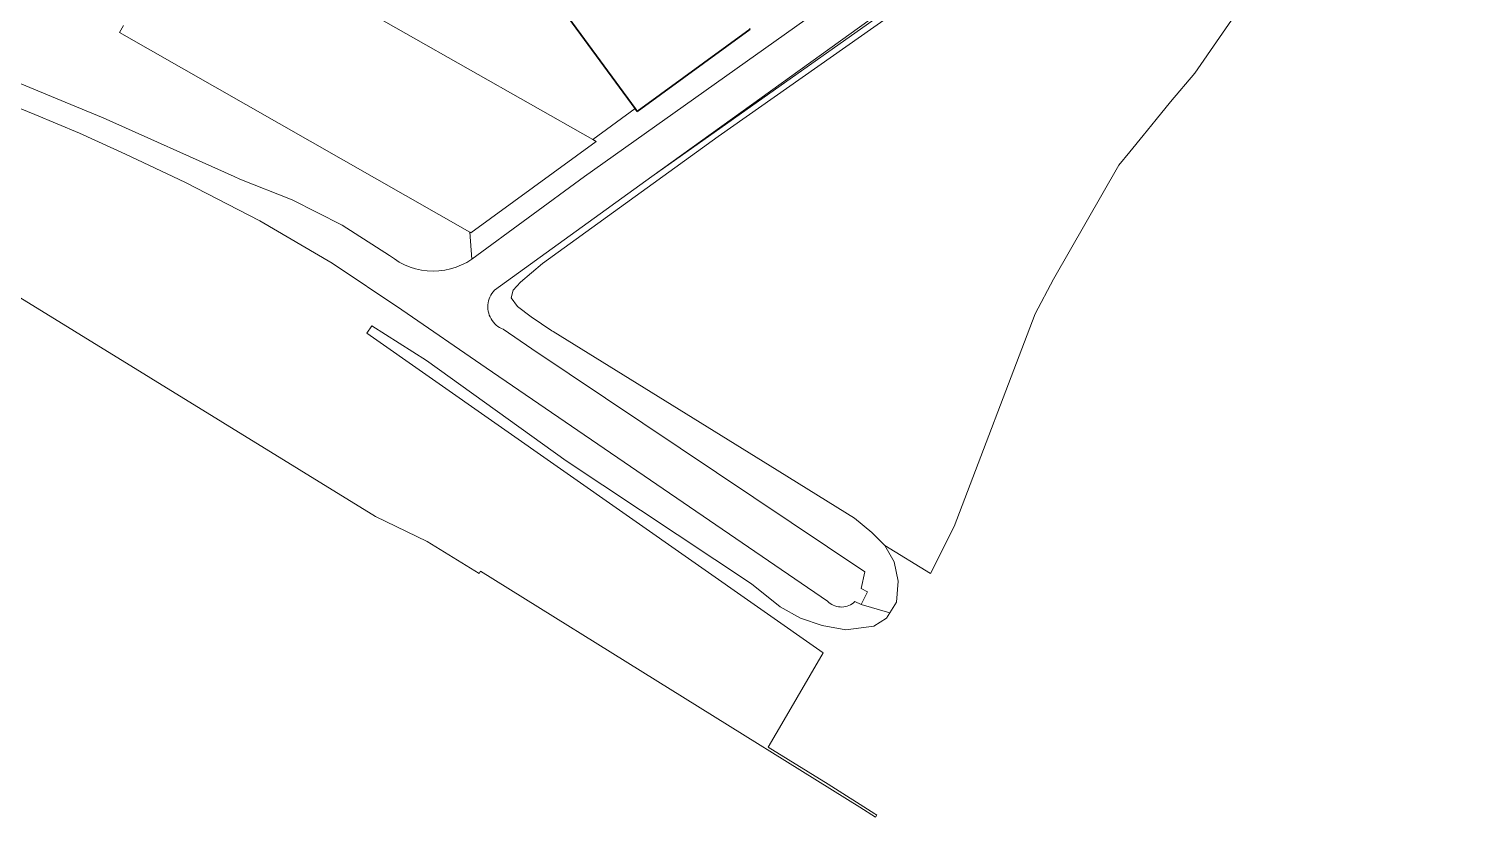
# Model space of a CAD drawing. Header units: metres. Extents: x 110006 to 110721, y 517434 to 518243.
# Drawn here: x 110266.1 to 110413.3, y 517434.5 to 517515.1 of the extents above; entities that cross this region are included whole.
import ezdxf

# ---------------------------------------------------------------- set-up
doc = ezdxf.new("R2010")
doc.units = ezdxf.units.M
for name, color, linetype, lineweight in [('B-WE-GK-BESCHOEIING-G', 130, 'GK-BESCHOEIING-SO', 18), ('B-WE-GR-GROENVOORZIENING-G', 80, 'Continuous', 18), ('B-WE-GR-STRUIK-G', 90, 'Continuous', 13), ('B-WE-OG-BEBOUWING-G', 7, 'Continuous', 35), ('B-WE-OG-TERREIN_ERF-G', 7, 'Continuous', 18), ('B-WE-OG-TERREIN_OEVER-G', 7, 'Continuous', 18), ('B-WE-OG-WATER-G', 130, 'Continuous', 18)]:
    doc.layers.add(name, color=color, linetype=linetype, lineweight=lineweight)
doc.linetypes.add('GK-BESCHOEIING-SO', pattern='A,18,-3,[1,NLCS.SHX,S=0.6,R=0,X=0,Y=0],-3', length=24)

msp = doc.modelspace()

# ---------------------------------------------------------------- linework, layer by layer
at = {"layer": 'B-WE-GK-BESCHOEIING-G', "flags": 128}
msp.add_lwpolyline([(110329.886, 517500), (110378.873, 517534.612), (110413.256, 517596.287)], dxfattribs=at)
at = {"layer": 'B-WE-GR-GROENVOORZIENING-G'}
for p, q in [((110275.381, 517514.741), (110275.797, 517515.469)), ((110311.265, 517494.299), (110275.381, 517514.741)), ((110234.017, 517506.764), (110301.614, 517465.219)), ((110328.187, 517506.946), (110323.855, 517503.788)), ((110324.194, 517503.595), (110311.346, 517494.253)), ((110323.855, 517503.788), (110324.194, 517503.595)), ((110311.469, 517491.54), (110311.265, 517494.299)), ((110311.346, 517494.253), (110311.265, 517494.299)), ((110300.705, 517483.971), (110301.243, 517484.713)), ((110347.416, 517451.284), (110300.705, 517483.971)), ((110301.243, 517484.713), (110306.823, 517481.199)), ((110306.823, 517481.199), (110321.116, 517470.904)), ((110321.116, 517470.904), (110340.087, 517458.324)), ((110301.614, 517465.219), (110306.903, 517462.662)), ((110306.903, 517462.662), (110312.199, 517459.388)), ((110312.199, 517459.388), (110312.357, 517459.641)), ((110312.357, 517459.641), (110351.168, 517435.477)), ((110340.087, 517458.324), (110343.029, 517455.979)), ((110343.029, 517455.979), (110345.096, 517454.809)), ((110354.246, 517455.355), (110351.33, 517456.237)), ((110345.096, 517454.809), (110347.331, 517454.078)), ((110352.619, 517453.994), (110353.914, 517454.828)), ((110353.914, 517454.828), (110354.246, 517455.355)), ((110347.331, 517454.078), (110349.744, 517453.635)), ((110349.744, 517453.635), (110352.619, 517453.994)), ((110343.429, 517444.44), (110347.416, 517451.284)), ((110341.787, 517441.616), (110343.429, 517444.44)), ((110347.922, 517437.833), (110341.787, 517441.616)), ((110352.72, 517434.819), (110347.922, 517437.833)), ((110351.168, 517435.477), (110352.8, 517434.461)), ((110352.833, 517434.755), (110352.72, 517434.819)), ((110352.8, 517434.461), (110352.934, 517434.697)), ((110352.934, 517434.697), (110352.833, 517434.755))]:
    msp.add_line(p, q, dxfattribs=at)
at = {"layer": 'B-WE-GR-STRUIK-G'}
for p, q in [((110385.47, 517510.594), (110390.523, 517517.887)), ((110355.465, 517517.283), (110336.686, 517504.082)), ((110382.984, 517507.629), (110385.47, 517510.594)), ((110381.513, 517505.822), (110382.984, 517507.629)), ((110380.189, 517504.195), (110381.513, 517505.822)), ((110378.814, 517502.537), (110380.189, 517504.195)), ((110336.686, 517504.082), (110318.692, 517491.121)), ((110377.701, 517501.172), (110378.814, 517502.537)), ((110370.996, 517489.492), (110377.701, 517501.172)), ((110318.692, 517491.121), (110316.436, 517489.188)), ((110369.116, 517485.971), (110370.996, 517489.492)), ((110315.708, 517488.371), (110315.475, 517487.607)), ((110316.436, 517489.188), (110315.708, 517488.371)), ((110315.475, 517487.607), (110316.144, 517486.721)), ((110316.144, 517486.721), (110317.549, 517485.664)), ((110317.549, 517485.664), (110319.65, 517484.232)), ((110360.848, 517464.203), (110369.116, 517485.971)), ((110319.65, 517484.232), (110319.787, 517484.139)), ((110319.787, 517484.139), (110342.015, 517470.42)), ((110342.015, 517470.42), (110350.624, 517465.063)), ((110350.624, 517465.063), (110352.406, 517463.588)), ((110352.406, 517463.588), (110353.723, 517462.258)), ((110358.411, 517459.381), (110360.848, 517464.203)), ((110353.723, 517462.258), (110358.411, 517459.381))]:
    msp.add_line(p, q, dxfattribs=at)
at = {"layer": 'B-WE-OG-BEBOUWING-G'}
for p, q in [((110299.93, 517545.55), (110328.187, 517506.946)), ((110328.39, 517506.669), (110339.945, 517515.075)), ((110339.945, 517515.075), (110339.881, 517515.163)), ((110328.187, 517506.946), (110328.39, 517506.669))]:
    msp.add_line(p, q, dxfattribs=at)
at = {"layer": 'B-WE-OG-TERREIN_ERF-G'}
msp.add_line((110287.871, 517524.191), (110323.855, 517503.788), dxfattribs=at)
at = {"layer": 'B-WE-OG-TERREIN_OEVER-G'}
for p, q in [((110354.679, 517460.584), (110353.723, 517462.258)), ((110355.102, 517458.615), (110354.679, 517460.584)), ((110354.94, 517456.457), (110355.102, 517458.615)), ((110354.246, 517455.355), (110354.94, 517456.457))]:
    msp.add_line(p, q, dxfattribs=at)
at = {"layer": 'B-WE-OG-WATER-G'}
for p, q in [((110329.886, 517500), (110376.809, 517533.768)), ((110349.77, 517519.008), (110322.995, 517500)), ((110254.092, 517511.522), (110266.728, 517506.36)), ((110269.818, 517507.607), (110264.802, 517509.679)), ((110273.737, 517505.995), (110269.818, 517507.607)), ((110266.728, 517506.36), (110271.3, 517504.44)), ((110287.147, 517500), (110273.737, 517505.995)), ((110271.3, 517504.44), (110276.004, 517502.288)), ((110276.004, 517502.288), (110280.855, 517500)), ((110280.855, 517500), (110282.146, 517499.391)), ((110287.717, 517499.745), (110287.147, 517500)), ((110322.995, 517500), (110311.469, 517491.54)), ((110313.785, 517488.372), (110329.886, 517500)), ((110282.146, 517499.391), (110289.765, 517495.47)), ((110293.071, 517497.636), (110287.717, 517499.745)), ((110298.197, 517495.023), (110293.071, 517497.636)), ((110289.765, 517495.47), (110297.151, 517491.126)), ((110303.049, 517491.93), (110298.197, 517495.023)), ((110297.151, 517491.126), (110304.281, 517486.374)), ((110303.531, 517491.569), (110303.049, 517491.93)), ((110304.041, 517491.25), (110303.531, 517491.569)), ((110304.577, 517490.976), (110304.041, 517491.25)), ((110305.135, 517490.748), (110304.577, 517490.976)), ((110310.418, 517490.955), (110309.859, 517490.731)), ((110310.956, 517491.225), (110310.418, 517490.955)), ((110311.469, 517491.54), (110310.956, 517491.225)), ((110305.709, 517490.569), (110305.135, 517490.748)), ((110306.297, 517490.439), (110305.709, 517490.569)), ((110306.894, 517490.361), (110306.297, 517490.439)), ((110307.495, 517490.332), (110306.894, 517490.361)), ((110308.097, 517490.356), (110307.495, 517490.332)), ((110308.694, 517490.431), (110308.097, 517490.356)), ((110309.283, 517490.556), (110308.694, 517490.431)), ((110309.859, 517490.731), (110309.283, 517490.556)), ((110313.412, 517487.865), (110313.522, 517488.044)), ((110313.522, 517488.044), (110313.646, 517488.214)), ((110313.646, 517488.214), (110313.785, 517488.372)), ((110313.103, 517486.655), (110313.111, 517486.865)), ((110313.114, 517486.445), (110313.103, 517486.655)), ((110313.111, 517486.865), (110313.137, 517487.074)), ((110313.137, 517487.074), (110313.18, 517487.28)), ((110313.18, 517487.28), (110313.24, 517487.481)), ((110313.24, 517487.481), (110313.318, 517487.677)), ((110313.318, 517487.677), (110313.412, 517487.865)), ((110304.281, 517486.374), (110312.945, 517480.439)), ((110313.142, 517486.236), (110313.114, 517486.445)), ((110313.188, 517486.031), (110313.142, 517486.236)), ((110313.251, 517485.83), (110313.188, 517486.031)), ((110313.332, 517485.636), (110313.251, 517485.83)), ((110313.428, 517485.449), (110313.332, 517485.636)), ((110313.541, 517485.271), (110313.428, 517485.449)), ((110313.667, 517485.103), (110313.541, 517485.271)), ((110313.808, 517484.947), (110313.667, 517485.103)), ((110313.962, 517484.803), (110313.808, 517484.947)), ((110314.127, 517484.673), (110313.962, 517484.803)), ((110314.303, 517484.558), (110314.127, 517484.673)), ((110314.488, 517484.458), (110314.303, 517484.558)), ((110314.681, 517484.374), (110314.488, 517484.458)), ((110317.604, 517482.361), (110314.681, 517484.374)), ((110351.695, 517459.577), (110317.604, 517482.361)), ((110312.945, 517480.439), (110347.861, 517456.547)), ((110351.331, 517457.852), (110351.695, 517459.577)), ((110351.33, 517456.237), (110351.962, 517457.523)), ((110351.962, 517457.523), (110351.331, 517457.852)), ((110347.861, 517456.547), (110347.997, 517456.425)), ((110347.997, 517456.425), (110348.144, 517456.316)), ((110348.144, 517456.316), (110348.299, 517456.221)), ((110348.299, 517456.221), (110348.463, 517456.139)), ((110348.463, 517456.139), (110348.633, 517456.073)), ((110348.633, 517456.073), (110348.809, 517456.023)), ((110348.809, 517456.023), (110348.988, 517455.988)), ((110348.988, 517455.988), (110349.17, 517455.969)), ((110349.17, 517455.969), (110349.352, 517455.967)), ((110349.352, 517455.967), (110349.535, 517455.981)), ((110349.535, 517455.981), (110349.715, 517456.012)), ((110349.715, 517456.012), (110349.891, 517456.058)), ((110349.891, 517456.058), (110350.063, 517456.12)), ((110350.063, 517456.12), (110350.229, 517456.197)), ((110350.229, 517456.197), (110350.387, 517456.289)), ((110350.387, 517456.289), (110350.536, 517456.394)), ((110350.536, 517456.394), (110350.675, 517456.513)), ((110350.675, 517456.513), (110351.33, 517456.237))]:
    msp.add_line(p, q, dxfattribs=at)

doc.saveas('drawing.dxf')
